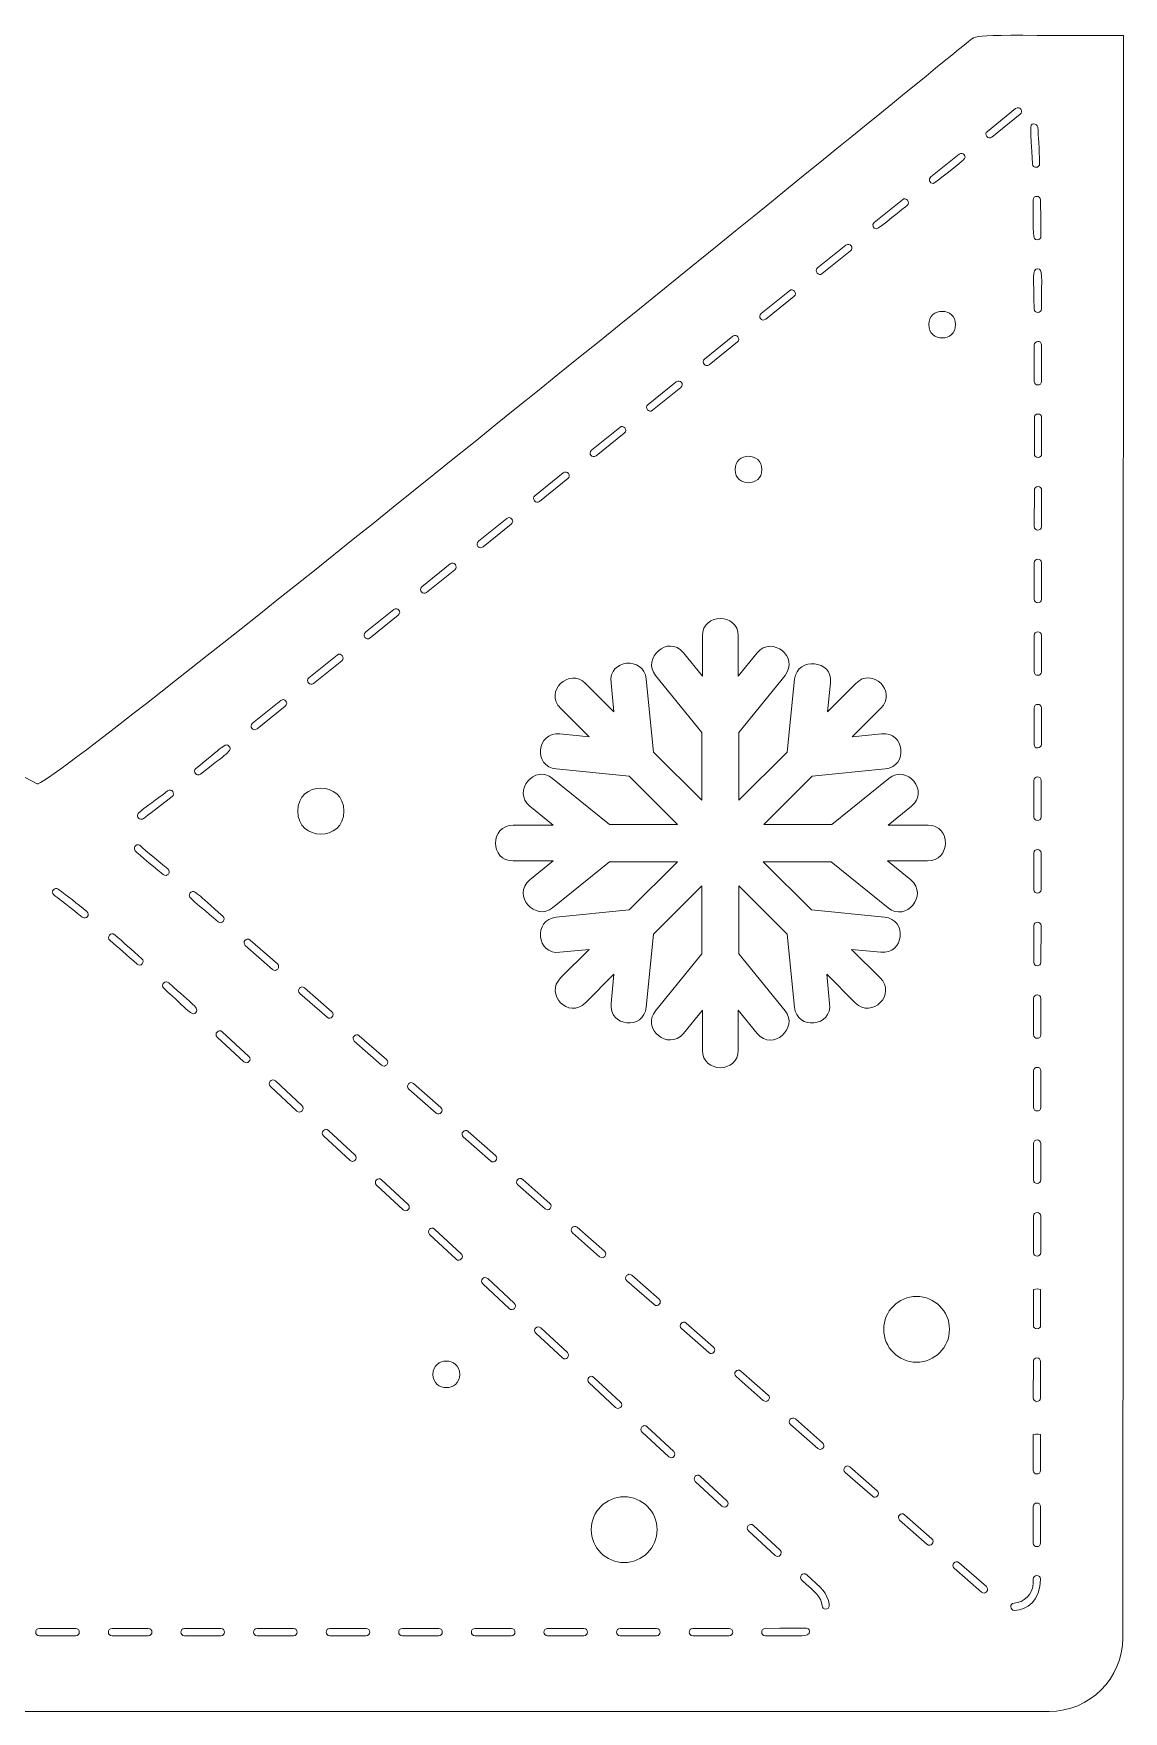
# Model space of a CAD drawing. Header units: inches. Extents: x 0.8 to 13, y 0.4 to 9.6.
# Drawn here: x 10.964 to 13.034, y 4.015 to 7.204 of the extents above; entities that cross this region are included whole.
import ezdxf

# ---------------------------------------------------------------- set-up
doc = ezdxf.new("R2010")
doc.units = ezdxf.units.IN
doc.header["$MEASUREMENT"] = 0
doc.layers.add('_U+0421_U+043B_U+043E_U+0439 1', color=7, linetype='Continuous')

msp = doc.modelspace()

# ---------------------------------------------------------------- linework, layer by layer
at = {"layer": '_U+0421_U+043B_U+043E_U+0439 1', "color": 12, "lineweight": 9, "true_color": 0xe30613}
msp.add_open_spline([(13.0343, 7.2003), (13.0343, 7.2003), (13.0336, 4.4131), (13.0331, 4.1545), (13.033, 4.0772), (12.9703, 4.0147), (12.893, 4.0147), (12.893, 4.0147), (8.2322, 4.0147), (8.2322, 4.0147), (8.1549, 4.0147), (8.0922, 4.0772), (8.0921, 4.1545), (8.0916, 4.4131), (8.0909, 7.2003), (8.0909, 7.2003), (8.378, 7.2003), (8.3676, 7.204), (8.3857, 7.1892), (8.5484, 7.0565), (10.1329, 5.765), (10.1555, 5.7777), (10.3953, 5.9119), (10.7308, 5.9117), (10.9702, 5.7777), (10.9928, 5.765), (12.5774, 7.0565), (12.7402, 7.1892), (12.7583, 7.2041), (12.7483, 7.2003), (13.0343, 7.2003)], degree=3, knots=[0, 0, 0, 0, 1, 1, 1, 2, 2, 2, 3, 3, 3, 4, 4, 4, 5, 5, 5, 6, 6, 6, 7, 7, 7, 8, 8, 8, 9, 9, 9, 10, 10, 10, 10], dxfattribs=at)
at = {"layer": '_U+0421_U+043B_U+043E_U+0439 1', "color": 7, "lineweight": 9, "true_color": 0xffffff}
for points, knots in [([(12.8294, 7.0614), (12.8294, 7.0614), (12.7757, 7.0181), (12.7757, 7.0181), (12.7685, 7.0124), (12.7772, 7.0015), (12.7844, 7.0073), (12.7844, 7.0073), (12.8381, 7.0506), (12.8381, 7.0506), (12.8453, 7.0564), (12.8366, 7.0672), (12.8294, 7.0614)], [0, 0, 0, 0, 1, 1, 1, 2, 2, 2, 3, 3, 3, 4, 4, 4, 4]), ([(12.8751, 6.9569), (12.8741, 6.9866), (12.8729, 7.0092), (12.8714, 7.0261), (12.871, 7.0299), (12.8676, 7.0328), (12.8639, 7.0324), (12.8541, 7.0315), (12.8589, 7.0264), (12.8612, 6.9565), (12.8615, 6.9472), (12.8754, 6.9478), (12.8751, 6.9569)], [0, 0, 0, 0, 1, 1, 1, 2, 2, 2, 3, 3, 3, 4, 4, 4, 4]), ([(12.6726, 6.9192), (12.6766, 6.9192), (12.7275, 6.9615), (12.7306, 6.964), (12.7378, 6.9698), (12.729, 6.9806), (12.7219, 6.9748), (12.7219, 6.9748), (12.6682, 6.9316), (12.6682, 6.9316), (12.6631, 6.9275), (12.666, 6.9192), (12.6726, 6.9192)], [0, 0, 0, 0, 1, 1, 1, 2, 2, 2, 3, 3, 3, 4, 4, 4, 4]), ([(12.5651, 6.8327), (12.5691, 6.8327), (12.6201, 6.875), (12.6232, 6.8775), (12.6303, 6.8832), (12.6216, 6.8941), (12.6144, 6.8883), (12.6144, 6.8883), (12.5607, 6.845), (12.5607, 6.845), (12.5556, 6.8409), (12.5586, 6.8327), (12.5651, 6.8327)], [0, 0, 0, 0, 1, 1, 1, 2, 2, 2, 3, 3, 3, 4, 4, 4, 4]), ([(12.8628, 6.8877), (12.8639, 6.8225), (12.8601, 6.8119), (12.8707, 6.8119), (12.8745, 6.8119), (12.8777, 6.815), (12.8776, 6.8189), (12.8774, 6.8443), (12.8771, 6.8673), (12.8767, 6.8879), (12.8766, 6.8966), (12.8627, 6.8972), (12.8628, 6.8877)], [0, 0, 0, 0, 1, 1, 1, 2, 2, 2, 3, 3, 3, 4, 4, 4, 4]), ([(12.462, 6.7477), (12.462, 6.7477), (12.5157, 6.7909), (12.5157, 6.7909), (12.5229, 6.7967), (12.5141, 6.8075), (12.507, 6.8017), (12.507, 6.8017), (12.4533, 6.7585), (12.4533, 6.7585), (12.4461, 6.7527), (12.4549, 6.7419), (12.462, 6.7477)], [0, 0, 0, 0, 1, 1, 1, 2, 2, 2, 3, 3, 3, 4, 4, 4, 4]), ([(12.8712, 6.7568), (12.8594, 6.7568), (12.8644, 6.7393), (12.8646, 6.6809), (12.8647, 6.6718), (12.8785, 6.6716), (12.8785, 6.6809), (12.8783, 6.7446), (12.882, 6.7568), (12.8712, 6.7568)], [0, 0, 0, 0, 1, 1, 1, 2, 2, 2, 3, 3, 3, 3]), ([(12.3546, 6.6611), (12.3546, 6.6611), (12.4083, 6.7044), (12.4083, 6.7044), (12.4154, 6.7101), (12.4068, 6.721), (12.3996, 6.7152), (12.3996, 6.7152), (12.3459, 6.6719), (12.3459, 6.6719), (12.3387, 6.6661), (12.3474, 6.6553), (12.3546, 6.6611)], [0, 0, 0, 0, 1, 1, 1, 2, 2, 2, 3, 3, 3, 4, 4, 4, 4]), ([(12.6644, 6.6508), (12.6644, 6.6172), (12.7154, 6.6171), (12.7154, 6.6508), (12.7154, 6.6844), (12.6644, 6.6845), (12.6644, 6.6508)], [0, 0, 0, 0, 1, 1, 1, 2, 2, 2, 2]), ([(12.2472, 6.5745), (12.2472, 6.5745), (12.3009, 6.6178), (12.3009, 6.6178), (12.308, 6.6236), (12.2993, 6.6344), (12.2921, 6.6286), (12.2921, 6.6286), (12.2384, 6.5853), (12.2384, 6.5853), (12.2313, 6.5796), (12.24, 6.5687), (12.2472, 6.5745)], [0, 0, 0, 0, 1, 1, 1, 2, 2, 2, 3, 3, 3, 4, 4, 4, 4]), ([(12.8648, 6.6119), (12.8648, 6.6119), (12.8649, 6.543), (12.8649, 6.543), (12.865, 6.5338), (12.8788, 6.5338), (12.8788, 6.543), (12.8788, 6.543), (12.8787, 6.612), (12.8787, 6.612), (12.8787, 6.6212), (12.8648, 6.6211), (12.8648, 6.6119)], [0, 0, 0, 0, 1, 1, 1, 2, 2, 2, 3, 3, 3, 4, 4, 4, 4]), ([(12.1397, 6.4879), (12.1397, 6.4879), (12.1934, 6.5312), (12.1934, 6.5312), (12.2006, 6.537), (12.1919, 6.5478), (12.1847, 6.542), (12.1847, 6.542), (12.131, 6.4988), (12.131, 6.4988), (12.1239, 6.493), (12.1326, 6.4822), (12.1397, 6.4879)], [0, 0, 0, 0, 1, 1, 1, 2, 2, 2, 3, 3, 3, 4, 4, 4, 4]), ([(12.865, 6.474), (12.865, 6.4281), (12.865, 6.4437), (12.865, 6.405), (12.865, 6.3958), (12.8789, 6.3959), (12.8789, 6.405), (12.8789, 6.4437), (12.8789, 6.4281), (12.8789, 6.474), (12.8789, 6.4832), (12.865, 6.4832), (12.865, 6.474)], [0, 0, 0, 0, 1, 1, 1, 2, 2, 2, 3, 3, 3, 4, 4, 4, 4]), ([(12.0323, 6.4014), (12.0323, 6.4014), (12.086, 6.4447), (12.086, 6.4447), (12.0932, 6.4504), (12.0845, 6.4613), (12.0773, 6.4555), (12.0773, 6.4555), (12.0236, 6.4122), (12.0236, 6.4122), (12.0165, 6.4064), (12.0252, 6.3956), (12.0323, 6.4014)], [0, 0, 0, 0, 1, 1, 1, 2, 2, 2, 3, 3, 3, 4, 4, 4, 4]), ([(12.3473, 6.3753), (12.3473, 6.409), (12.2964, 6.409), (12.2964, 6.3753), (12.2964, 6.3417), (12.3473, 6.3417), (12.3473, 6.3753)], [0, 0, 0, 0, 1, 1, 1, 2, 2, 2, 2]), ([(11.9249, 6.3148), (11.9249, 6.3148), (11.9786, 6.3581), (11.9786, 6.3581), (11.9858, 6.3638), (11.9771, 6.3747), (11.9699, 6.3689), (11.9699, 6.3689), (11.9162, 6.3256), (11.9162, 6.3256), (11.9091, 6.3199), (11.9178, 6.3091), (11.9249, 6.3148)], [0, 0, 0, 0, 1, 1, 1, 2, 2, 2, 3, 3, 3, 4, 4, 4, 4]), ([(12.8719, 6.343), (12.8719, 6.343), (12.8719, 6.343), (12.8719, 6.343), (12.8681, 6.343), (12.865, 6.3399), (12.865, 6.336), (12.865, 6.336), (12.8649, 6.267), (12.8649, 6.267), (12.8649, 6.2578), (12.8788, 6.2579), (12.8788, 6.267), (12.8788, 6.267), (12.8789, 6.336), (12.8789, 6.336), (12.8789, 6.3399), (12.8758, 6.343), (12.8719, 6.343)], [0, 0, 0, 0, 1, 1, 1, 2, 2, 2, 3, 3, 3, 4, 4, 4, 5, 5, 5, 6, 6, 6, 6]), ([(11.8176, 6.2283), (11.8176, 6.2283), (11.8712, 6.2716), (11.8712, 6.2716), (11.8784, 6.2773), (11.8697, 6.2882), (11.8625, 6.2824), (11.8625, 6.2824), (11.8088, 6.2391), (11.8088, 6.2391), (11.8017, 6.2333), (11.8104, 6.2225), (11.8176, 6.2283)], [0, 0, 0, 0, 1, 1, 1, 2, 2, 2, 3, 3, 3, 4, 4, 4, 4]), ([(11.7102, 6.1417), (11.7102, 6.1417), (11.7639, 6.185), (11.7639, 6.185), (11.771, 6.1907), (11.7624, 6.2016), (11.7552, 6.1958), (11.7552, 6.1958), (11.7015, 6.1525), (11.7015, 6.1525), (11.6944, 6.1468), (11.703, 6.1359), (11.7102, 6.1417)], [0, 0, 0, 0, 1, 1, 1, 2, 2, 2, 3, 3, 3, 4, 4, 4, 4]), ([(12.8648, 6.1981), (12.8648, 6.1981), (12.8648, 6.1291), (12.8648, 6.1291), (12.8647, 6.1199), (12.8786, 6.1198), (12.8786, 6.129), (12.8786, 6.129), (12.8787, 6.198), (12.8787, 6.198), (12.8787, 6.2072), (12.8648, 6.2072), (12.8648, 6.1981)], [0, 0, 0, 0, 1, 1, 1, 2, 2, 2, 3, 3, 3, 4, 4, 4, 4]), ([(11.6029, 6.0552), (11.6029, 6.0552), (11.6565, 6.0985), (11.6565, 6.0985), (11.6637, 6.1042), (11.655, 6.1151), (11.6478, 6.1093), (11.6478, 6.1093), (11.5942, 6.066), (11.5942, 6.066), (11.587, 6.0603), (11.5957, 6.0494), (11.6029, 6.0552)], [0, 0, 0, 0, 1, 1, 1, 2, 2, 2, 3, 3, 3, 4, 4, 4, 4]), ([(12.5719, 5.4091), (12.5719, 5.4091), (12.5177, 5.4633), (12.5177, 5.4633), (12.5177, 5.4633), (12.5733, 5.4577), (12.5733, 5.4577), (12.6177, 5.4535), (12.6247, 5.5202), (12.5802, 5.5244), (12.5802, 5.5244), (12.4413, 5.5383), (12.4413, 5.5383), (12.4413, 5.5383), (12.3497, 5.6299), (12.3497, 5.6299), (12.3497, 5.6299), (12.4788, 5.6299), (12.4788, 5.6299), (12.4788, 5.6299), (12.5872, 5.5424), (12.5872, 5.5424), (12.6208, 5.5144), (12.6646, 5.5666), (12.6302, 5.5952), (12.6302, 5.5952), (12.5858, 5.6313), (12.5858, 5.6313), (12.5858, 5.6313), (12.6622, 5.6313), (12.6622, 5.6313), (12.7059, 5.6313), (12.708, 5.6994), (12.6635, 5.6994), (12.6635, 5.6994), (12.5872, 5.6994), (12.5872, 5.6994), (12.5872, 5.6994), (12.6316, 5.7355), (12.6316, 5.7355), (12.6663, 5.7633), (12.6233, 5.816), (12.5885, 5.7883), (12.5885, 5.7883), (12.4802, 5.7008), (12.4802, 5.7008), (12.4802, 5.7008), (12.351, 5.7008), (12.351, 5.7008), (12.351, 5.7008), (12.4427, 5.7924), (12.4427, 5.7924), (12.4427, 5.7924), (12.5816, 5.8063), (12.5816, 5.8063), (12.626, 5.8105), (12.6191, 5.8785), (12.5747, 5.873), (12.5747, 5.873), (12.5191, 5.8674), (12.5191, 5.8674), (12.5191, 5.8674), (12.5733, 5.9216), (12.5733, 5.9216), (12.6052, 5.9535), (12.5566, 6.0008), (12.526, 5.9688), (12.526, 5.9688), (12.4719, 5.9147), (12.4719, 5.9147), (12.4719, 5.9147), (12.4774, 5.9702), (12.4774, 5.9702), (12.4829, 6.0136), (12.4151, 6.0204), (12.4094, 5.9772), (12.4094, 5.9772), (12.3955, 5.8383), (12.3955, 5.8383), (12.3955, 5.8383), (12.3038, 5.7466), (12.3038, 5.7466), (12.3038, 5.7466), (12.3038, 5.8758), (12.3038, 5.8758), (12.3038, 5.8758), (12.3913, 5.9841), (12.3913, 5.9841), (12.4191, 6.0188), (12.3663, 6.0605), (12.3385, 6.0272), (12.3385, 6.0272), (12.3024, 5.9827), (12.3024, 5.9827), (12.3024, 5.9827), (12.3024, 6.0591), (12.3024, 6.0591), (12.3024, 6.1035), (12.2344, 6.1035), (12.2344, 6.0591), (12.2344, 6.0591), (12.2344, 5.9827), (12.2344, 5.9827), (12.2344, 5.9827), (12.1983, 6.0272), (12.1983, 6.0272), (12.1688, 6.0625), (12.1187, 6.0162), (12.1455, 5.9841), (12.1455, 5.9841), (12.233, 5.8758), (12.233, 5.8758), (12.233, 5.8758), (12.233, 5.7466), (12.233, 5.7466), (12.233, 5.7466), (12.1413, 5.8383), (12.1413, 5.8383), (12.1413, 5.8383), (12.1274, 5.9772), (12.1274, 5.9772), (12.1233, 6.0216), (12.0552, 6.0147), (12.0608, 5.9702), (12.0608, 5.9702), (12.0663, 5.9147), (12.0663, 5.9147), (12.0663, 5.9147), (12.0122, 5.9688), (12.0122, 5.9688), (11.9813, 5.9996), (11.933, 5.9535), (11.9649, 5.9216), (11.9649, 5.9216), (12.0191, 5.8674), (12.0191, 5.8674), (12.0191, 5.8674), (11.9635, 5.873), (11.9635, 5.873), (11.9191, 5.8772), (11.9122, 5.8105), (11.9566, 5.8063), (11.9566, 5.8063), (12.0955, 5.7924), (12.0955, 5.7924), (12.0955, 5.7924), (12.1872, 5.7008), (12.1872, 5.7008), (12.1872, 5.7008), (12.058, 5.7008), (12.058, 5.7008), (12.058, 5.7008), (11.9497, 5.7883), (11.9497, 5.7883), (11.916, 5.8163), (11.8722, 5.7641), (11.9066, 5.7355), (11.9066, 5.7355), (11.951, 5.6994), (11.951, 5.6994), (11.951, 5.6994), (11.8747, 5.6994), (11.8747, 5.6994), (11.8302, 5.6994), (11.8302, 5.6313), (11.8747, 5.6313), (11.8747, 5.6313), (11.951, 5.6313), (11.951, 5.6313), (11.951, 5.6313), (11.9066, 5.5952), (11.9066, 5.5952), (11.8712, 5.5657), (11.9175, 5.5157), (11.9497, 5.5424), (11.9497, 5.5424), (12.058, 5.6299), (12.058, 5.6299), (12.058, 5.6299), (12.1872, 5.6299), (12.1872, 5.6299), (12.1872, 5.6299), (12.0955, 5.5383), (12.0955, 5.5383), (12.0955, 5.5383), (11.9566, 5.5244), (11.9566, 5.5244), (11.9122, 5.5202), (11.9191, 5.4522), (11.9635, 5.4577), (11.9635, 5.4577), (12.0191, 5.4633), (12.0191, 5.4633), (12.0191, 5.4633), (11.9649, 5.4091), (11.9649, 5.4091), (11.9341, 5.3783), (11.9802, 5.3299), (12.0122, 5.3619), (12.0122, 5.3619), (12.0663, 5.416), (12.0663, 5.416), (12.0663, 5.416), (12.0608, 5.3605), (12.0608, 5.3605), (12.0566, 5.316), (12.1233, 5.3091), (12.1274, 5.3535), (12.1274, 5.3535), (12.1413, 5.4924), (12.1413, 5.4924), (12.1413, 5.4924), (12.233, 5.5841), (12.233, 5.5841), (12.233, 5.5841), (12.233, 5.4549), (12.233, 5.4549), (12.233, 5.4549), (12.1455, 5.3466), (12.1455, 5.3466), (12.1174, 5.3129), (12.1696, 5.2692), (12.1983, 5.3035), (12.1983, 5.3035), (12.2344, 5.348), (12.2344, 5.348), (12.2344, 5.348), (12.2344, 5.2716), (12.2344, 5.2716), (12.2344, 5.2272), (12.3024, 5.2272), (12.3024, 5.2716), (12.3024, 5.2716), (12.3024, 5.348), (12.3024, 5.348), (12.3024, 5.348), (12.3385, 5.3035), (12.3385, 5.3035), (12.368, 5.2682), (12.4181, 5.3145), (12.3913, 5.3466), (12.3913, 5.3466), (12.3038, 5.4549), (12.3038, 5.4549), (12.3038, 5.4549), (12.3038, 5.5841), (12.3038, 5.5841), (12.3038, 5.5841), (12.3955, 5.4924), (12.3955, 5.4924), (12.3955, 5.4924), (12.4094, 5.3535), (12.4094, 5.3535), (12.4135, 5.3091), (12.4816, 5.316), (12.476, 5.3605), (12.476, 5.3605), (12.4705, 5.416), (12.4705, 5.416), (12.4705, 5.416), (12.5247, 5.3619), (12.5247, 5.3619), (12.5566, 5.3299), (12.6038, 5.3785), (12.5719, 5.4091)], [0, 0, 0, 0, 1, 1, 1, 2, 2, 2, 3, 3, 3, 4, 4, 4, 5, 5, 5, 6, 6, 6, 7, 7, 7, 8, 8, 8, 9, 9, 9, 10, 10, 10, 11, 11, 11, 12, 12, 12, 13, 13, 13, 14, 14, 14, 15, 15, 15, 16, 16, 16, 17, 17, 17, 18, 18, 18, 19, 19, 19, 20, 20, 20, 21, 21, 21, 22, 22, 22, 23, 23, 23, 24, 24, 24, 25, 25, 25, 26, 26, 26, 27, 27, 27, 28, 28, 28, 29, 29, 29, 30, 30, 30, 31, 31, 31, 32, 32, 32, 33, 33, 33, 34, 34, 34, 35, 35, 35, 36, 36, 36, 37, 37, 37, 38, 38, 38, 39, 39, 39, 40, 40, 40, 41, 41, 41, 42, 42, 42, 43, 43, 43, 44, 44, 44, 45, 45, 45, 46, 46, 46, 47, 47, 47, 48, 48, 48, 49, 49, 49, 50, 50, 50, 51, 51, 51, 52, 52, 52, 53, 53, 53, 54, 54, 54, 55, 55, 55, 56, 56, 56, 57, 57, 57, 58, 58, 58, 59, 59, 59, 60, 60, 60, 61, 61, 61, 62, 62, 62, 63, 63, 63, 64, 64, 64, 65, 65, 65, 66, 66, 66, 67, 67, 67, 68, 68, 68, 69, 69, 69, 70, 70, 70, 71, 71, 71, 72, 72, 72, 73, 73, 73, 74, 74, 74, 75, 75, 75, 76, 76, 76, 77, 77, 77, 78, 78, 78, 79, 79, 79, 80, 80, 80, 81, 81, 81, 82, 82, 82, 83, 83, 83, 84, 84, 84, 85, 85, 85, 86, 86, 86, 87, 87, 87, 88, 88, 88, 88]), ([(12.8647, 6.0601), (12.8647, 6.0601), (12.8646, 5.9911), (12.8646, 5.9911), (12.8646, 5.9819), (12.8784, 5.9819), (12.8785, 5.9911), (12.8785, 5.9911), (12.8786, 6.06), (12.8786, 6.06), (12.8786, 6.0692), (12.8647, 6.0692), (12.8647, 6.0601)], [0, 0, 0, 0, 1, 1, 1, 2, 2, 2, 3, 3, 3, 4, 4, 4, 4]), ([(11.4955, 5.9688), (11.4955, 5.9688), (11.5492, 6.012), (11.5492, 6.012), (11.5563, 6.0177), (11.5476, 6.0286), (11.5405, 6.0228), (11.5405, 6.0228), (11.4868, 5.9796), (11.4868, 5.9796), (11.4797, 5.9738), (11.4884, 5.963), (11.4955, 5.9688)], [0, 0, 0, 0, 1, 1, 1, 2, 2, 2, 3, 3, 3, 4, 4, 4, 4]), ([(11.3882, 5.8824), (11.3882, 5.8824), (11.4418, 5.9256), (11.4418, 5.9256), (11.449, 5.9313), (11.4403, 5.9421), (11.4331, 5.9364), (11.4331, 5.9364), (11.3795, 5.8932), (11.3795, 5.8932), (11.3723, 5.8875), (11.381, 5.8767), (11.3882, 5.8824)], [0, 0, 0, 0, 1, 1, 1, 2, 2, 2, 3, 3, 3, 4, 4, 4, 4]), ([(12.8645, 5.9221), (12.8645, 5.9221), (12.8644, 5.8531), (12.8644, 5.8531), (12.8644, 5.8431), (12.8782, 5.8445), (12.8783, 5.8531), (12.8783, 5.8531), (12.8783, 5.9221), (12.8783, 5.9221), (12.8784, 5.9312), (12.8645, 5.9312), (12.8645, 5.9221)], [0, 0, 0, 0, 1, 1, 1, 2, 2, 2, 3, 3, 3, 4, 4, 4, 4]), ([(11.2807, 5.7963), (11.3303, 5.8359), (11.3423, 5.8407), (11.3355, 5.8491), (11.3288, 5.8575), (11.322, 5.8471), (11.272, 5.8072), (11.2648, 5.8015), (11.2735, 5.7906), (11.2807, 5.7963)], [0, 0, 0, 0, 1, 1, 1, 2, 2, 2, 3, 3, 3, 3]), ([(11.5533, 5.726), (11.5533, 5.7842), (11.4654, 5.7842), (11.4654, 5.726), (11.4654, 5.6679), (11.5533, 5.6678), (11.5533, 5.726)], [0, 0, 0, 0, 1, 1, 1, 2, 2, 2, 2]), ([(12.8643, 5.7841), (12.8643, 5.7841), (12.8642, 5.7151), (12.8642, 5.7151), (12.8641, 5.7059), (12.878, 5.7059), (12.878, 5.7151), (12.878, 5.7151), (12.8781, 5.7841), (12.8781, 5.7841), (12.8782, 5.7932), (12.8643, 5.7933), (12.8643, 5.7841)], [0, 0, 0, 0, 1, 1, 1, 2, 2, 2, 3, 3, 3, 4, 4, 4, 4]), ([(11.1726, 5.7122), (11.1726, 5.7122), (11.1954, 5.7291), (11.2267, 5.7537), (11.234, 5.7593), (11.2254, 5.7702), (11.2182, 5.7646), (11.1702, 5.727), (11.1549, 5.7218), (11.1628, 5.7128), (11.1653, 5.7099), (11.1698, 5.7097), (11.1726, 5.7122)], [0, 0, 0, 0, 1, 1, 1, 2, 2, 2, 3, 3, 3, 4, 4, 4, 4]), ([(11.2099, 5.6055), (11.2169, 5.5996), (11.2259, 5.6102), (11.2189, 5.6161), (11.2145, 5.6198), (11.1703, 5.6556), (11.1675, 5.6593), (11.1619, 5.6666), (11.1509, 5.6581), (11.1565, 5.6508), (11.161, 5.645), (11.2035, 5.6109), (11.2099, 5.6055)], [0, 0, 0, 0, 1, 1, 1, 2, 2, 2, 3, 3, 3, 4, 4, 4, 4]), ([(12.864, 5.6461), (12.864, 5.6461), (12.8639, 5.5771), (12.8639, 5.5771), (12.8639, 5.5679), (12.8778, 5.5679), (12.8778, 5.5771), (12.8778, 5.5771), (12.8779, 5.6461), (12.8779, 5.6461), (12.8779, 5.6552), (12.8641, 5.6553), (12.864, 5.6461)], [0, 0, 0, 0, 1, 1, 1, 2, 2, 2, 3, 3, 3, 4, 4, 4, 4]), ([(11.0105, 5.5775), (11.0074, 5.5798), (11.0031, 5.5791), (11.0008, 5.576), (10.9949, 5.5679), (11.0024, 5.5682), (11.0562, 5.5245), (11.0633, 5.5187), (11.0721, 5.5295), (11.065, 5.5353), (11.0461, 5.5507), (11.0282, 5.5645), (11.0105, 5.5775)], [0, 0, 0, 0, 1, 1, 1, 2, 2, 2, 3, 3, 3, 4, 4, 4, 4]), ([(11.314, 5.5157), (11.3209, 5.5097), (11.3301, 5.5202), (11.3231, 5.5262), (11.2755, 5.5677), (11.2685, 5.5789), (11.2613, 5.5707), (11.2543, 5.5625), (11.2658, 5.5577), (11.314, 5.5157)], [0, 0, 0, 0, 1, 1, 1, 2, 2, 2, 3, 3, 3, 3]), ([(12.8638, 5.5081), (12.8638, 5.5081), (12.8638, 5.4391), (12.8638, 5.4391), (12.8637, 5.4299), (12.8776, 5.4299), (12.8776, 5.4391), (12.8776, 5.4391), (12.8777, 5.5081), (12.8777, 5.5081), (12.8778, 5.517), (12.8639, 5.5176), (12.8638, 5.5081)], [0, 0, 0, 0, 1, 1, 1, 2, 2, 2, 3, 3, 3, 4, 4, 4, 4]), ([(11.1602, 5.4352), (11.167, 5.4291), (11.1762, 5.4395), (11.1694, 5.4456), (11.1505, 5.4624), (11.1334, 5.4774), (11.1177, 5.491), (11.1107, 5.497), (11.1017, 5.4865), (11.1086, 5.4805), (11.1243, 5.467), (11.1413, 5.452), (11.1602, 5.4352)], [0, 0, 0, 0, 1, 1, 1, 2, 2, 2, 3, 3, 3, 4, 4, 4, 4]), ([(11.4177, 5.4251), (11.4245, 5.4191), (11.4337, 5.4295), (11.4268, 5.4355), (11.4268, 5.4355), (11.375, 5.4809), (11.375, 5.4809), (11.3681, 5.487), (11.359, 5.4765), (11.3659, 5.4705), (11.3659, 5.4705), (11.4177, 5.4251), (11.4177, 5.4251)], [0, 0, 0, 0, 1, 1, 1, 2, 2, 2, 3, 3, 3, 4, 4, 4, 4]), ([(11.2718, 5.3434), (11.2791, 5.3514), (11.2672, 5.3572), (11.2205, 5.3996), (11.2137, 5.4057), (11.2044, 5.3954), (11.2112, 5.3893), (11.2586, 5.3463), (11.2645, 5.3355), (11.2718, 5.3434)], [0, 0, 0, 0, 1, 1, 1, 2, 2, 2, 3, 3, 3, 3]), ([(11.4695, 5.3797), (11.4695, 5.3797), (11.5212, 5.3342), (11.5212, 5.3342), (11.5281, 5.3282), (11.5373, 5.3386), (11.5304, 5.3447), (11.5304, 5.3447), (11.4786, 5.3901), (11.4786, 5.3901), (11.4717, 5.3962), (11.4625, 5.3858), (11.4695, 5.3797)], [0, 0, 0, 0, 1, 1, 1, 2, 2, 2, 3, 3, 3, 4, 4, 4, 4]), ([(12.8637, 5.3701), (12.8637, 5.3701), (12.8636, 5.3011), (12.8636, 5.3011), (12.8636, 5.2919), (12.8775, 5.2919), (12.8775, 5.3011), (12.8775, 5.3011), (12.8776, 5.3701), (12.8776, 5.3701), (12.8776, 5.3792), (12.8637, 5.3793), (12.8637, 5.3701)], [0, 0, 0, 0, 1, 1, 1, 2, 2, 2, 3, 3, 3, 4, 4, 4, 4]), ([(11.322, 5.3066), (11.3152, 5.3128), (11.3058, 5.3026), (11.3126, 5.2964), (11.3126, 5.2964), (11.3631, 5.2497), (11.3631, 5.2497), (11.3698, 5.2435), (11.3793, 5.2536), (11.3725, 5.2599), (11.3725, 5.2599), (11.322, 5.3066), (11.322, 5.3066)], [0, 0, 0, 0, 1, 1, 1, 2, 2, 2, 3, 3, 3, 4, 4, 4, 4]), ([(11.6248, 5.2433), (11.6317, 5.2372), (11.6408, 5.2477), (11.634, 5.2537), (11.634, 5.2537), (11.5822, 5.2992), (11.5822, 5.2992), (11.5753, 5.3053), (11.5661, 5.2948), (11.573, 5.2888), (11.573, 5.2888), (11.6248, 5.2433), (11.6248, 5.2433)], [0, 0, 0, 0, 1, 1, 1, 2, 2, 2, 3, 3, 3, 4, 4, 4, 4]), ([(12.8635, 5.2321), (12.8635, 5.2321), (12.8634, 5.1631), (12.8634, 5.1631), (12.8634, 5.1539), (12.8773, 5.1539), (12.8773, 5.1631), (12.8773, 5.1631), (12.8774, 5.2321), (12.8774, 5.2321), (12.8774, 5.2412), (12.8635, 5.2413), (12.8635, 5.2321)], [0, 0, 0, 0, 1, 1, 1, 2, 2, 2, 3, 3, 3, 4, 4, 4, 4]), ([(11.423, 5.2131), (11.4163, 5.2193), (11.4069, 5.2091), (11.4136, 5.2029), (11.4136, 5.2029), (11.464, 5.156), (11.464, 5.156), (11.4707, 5.1498), (11.4802, 5.16), (11.4735, 5.1662), (11.4735, 5.1662), (11.423, 5.2131), (11.423, 5.2131)], [0, 0, 0, 0, 1, 1, 1, 2, 2, 2, 3, 3, 3, 4, 4, 4, 4]), ([(11.7284, 5.1522), (11.7352, 5.1462), (11.7444, 5.1566), (11.7375, 5.1627), (11.7375, 5.1627), (11.6857, 5.2082), (11.6857, 5.2082), (11.6788, 5.2143), (11.6697, 5.2038), (11.6766, 5.1978), (11.6766, 5.1978), (11.7284, 5.1522), (11.7284, 5.1522)], [0, 0, 0, 0, 1, 1, 1, 2, 2, 2, 3, 3, 3, 4, 4, 4, 4]), ([(11.5743, 5.0724), (11.5743, 5.0724), (11.5239, 5.1193), (11.5239, 5.1193), (11.5172, 5.1255), (11.5077, 5.1154), (11.5144, 5.1091), (11.5144, 5.1091), (11.5648, 5.0622), (11.5648, 5.0622), (11.5716, 5.056), (11.581, 5.0661), (11.5743, 5.0724)], [0, 0, 0, 0, 1, 1, 1, 2, 2, 2, 3, 3, 3, 4, 4, 4, 4]), ([(11.8411, 5.0716), (11.8411, 5.0716), (11.7893, 5.1172), (11.7893, 5.1172), (11.7824, 5.1232), (11.7732, 5.1128), (11.7801, 5.1067), (11.7801, 5.1067), (11.8319, 5.0612), (11.8319, 5.0612), (11.8388, 5.0551), (11.848, 5.0656), (11.8411, 5.0716)], [0, 0, 0, 0, 1, 1, 1, 2, 2, 2, 3, 3, 3, 4, 4, 4, 4]), ([(12.8634, 5.0941), (12.8634, 5.0941), (12.8633, 5.0251), (12.8633, 5.0251), (12.8633, 5.0159), (12.8772, 5.0159), (12.8772, 5.0251), (12.8772, 5.0251), (12.8772, 5.0941), (12.8772, 5.0941), (12.8772, 5.1033), (12.8634, 5.1032), (12.8634, 5.0941)], [0, 0, 0, 0, 1, 1, 1, 2, 2, 2, 3, 3, 3, 4, 4, 4, 4]), ([(11.6751, 4.9785), (11.6751, 4.9785), (11.6247, 5.0254), (11.6247, 5.0254), (11.618, 5.0317), (11.6085, 5.0215), (11.6152, 5.0153), (11.6152, 5.0153), (11.6657, 4.9683), (11.6657, 4.9683), (11.6724, 4.962), (11.6819, 4.9722), (11.6751, 4.9785)], [0, 0, 0, 0, 1, 1, 1, 2, 2, 2, 3, 3, 3, 4, 4, 4, 4]), ([(11.9447, 4.9805), (11.9447, 4.9805), (11.8929, 5.0261), (11.8929, 5.0261), (11.886, 5.0321), (11.8768, 5.0217), (11.8837, 5.0156), (11.8837, 5.0156), (11.9355, 4.9701), (11.9355, 4.9701), (11.9424, 4.964), (11.9516, 4.9745), (11.9447, 4.9805)], [0, 0, 0, 0, 1, 1, 1, 2, 2, 2, 3, 3, 3, 4, 4, 4, 4]), ([(12.8632, 4.9561), (12.8632, 4.9561), (12.8632, 4.8871), (12.8632, 4.8871), (12.8632, 4.8779), (12.8771, 4.8779), (12.8771, 4.8871), (12.8771, 4.8871), (12.8771, 4.9561), (12.8771, 4.9561), (12.8771, 4.9653), (12.8632, 4.9652), (12.8632, 4.9561)], [0, 0, 0, 0, 1, 1, 1, 2, 2, 2, 3, 3, 3, 4, 4, 4, 4]), ([(11.7256, 4.9315), (11.7189, 4.9378), (11.7093, 4.9276), (11.7161, 4.9214), (11.7161, 4.9214), (11.7665, 4.8744), (11.7665, 4.8744), (11.7732, 4.8681), (11.7827, 4.8783), (11.776, 4.8846), (11.776, 4.8846), (11.7256, 4.9315), (11.7256, 4.9315)], [0, 0, 0, 0, 1, 1, 1, 2, 2, 2, 3, 3, 3, 4, 4, 4, 4]), ([(12.0483, 4.8895), (12.0483, 4.8895), (11.9965, 4.935), (11.9965, 4.935), (11.9896, 4.9411), (11.9804, 4.9306), (11.9873, 4.9246), (11.9873, 4.9246), (12.0391, 4.879), (12.0391, 4.879), (12.0459, 4.873), (12.0553, 4.8833), (12.0483, 4.8895)], [0, 0, 0, 0, 1, 1, 1, 2, 2, 2, 3, 3, 3, 4, 4, 4, 4]), ([(12.1519, 4.7984), (12.1519, 4.7984), (12.1001, 4.8439), (12.1001, 4.8439), (12.0932, 4.85), (12.084, 4.8395), (12.0909, 4.8335), (12.0909, 4.8335), (12.1427, 4.788), (12.1427, 4.788), (12.1496, 4.7819), (12.1588, 4.7923), (12.1519, 4.7984)], [0, 0, 0, 0, 1, 1, 1, 2, 2, 2, 3, 3, 3, 4, 4, 4, 4]), ([(11.8264, 4.8376), (11.8197, 4.8439), (11.8102, 4.8337), (11.8169, 4.8275), (11.8169, 4.8275), (11.8674, 4.7805), (11.8674, 4.7805), (11.8741, 4.7743), (11.8836, 4.7844), (11.8769, 4.7907), (11.8769, 4.7907), (11.8264, 4.8376), (11.8264, 4.8376)], [0, 0, 0, 0, 1, 1, 1, 2, 2, 2, 3, 3, 3, 4, 4, 4, 4]), ([(12.8631, 4.8167), (12.8631, 4.8167), (12.8631, 4.7491), (12.8631, 4.7491), (12.8631, 4.7399), (12.877, 4.7399), (12.877, 4.749), (12.877, 4.749), (12.877, 4.8167), (12.877, 4.8167), (12.877, 4.8167), (12.8701, 4.8181), (12.8701, 4.8181), (12.8701, 4.8181), (12.8631, 4.8167), (12.8631, 4.8167)], [0, 0, 0, 0, 1, 1, 1, 2, 2, 2, 3, 3, 3, 4, 4, 4, 5, 5, 5, 5]), ([(12.6413, 4.8036), (12.6068, 4.8036), (12.5788, 4.7756), (12.5788, 4.7411), (12.5788, 4.7066), (12.6068, 4.6786), (12.6413, 4.6786), (12.6758, 4.6786), (12.7038, 4.7066), (12.7038, 4.7411), (12.7038, 4.7756), (12.6758, 4.8036), (12.6413, 4.8036)], [0, 0, 0, 0, 1, 1, 1, 2, 2, 2, 3, 3, 3, 4, 4, 4, 4]), ([(12.2555, 4.7073), (12.2555, 4.7073), (12.2037, 4.7529), (12.2037, 4.7529), (12.1968, 4.7589), (12.1876, 4.7485), (12.1945, 4.7424), (12.1945, 4.7424), (12.2463, 4.6969), (12.2463, 4.6969), (12.2532, 4.6908), (12.2624, 4.7012), (12.2555, 4.7073)], [0, 0, 0, 0, 1, 1, 1, 2, 2, 2, 3, 3, 3, 4, 4, 4, 4]), ([(11.9778, 4.6968), (11.9778, 4.6968), (11.9273, 4.7437), (11.9273, 4.7437), (11.9206, 4.75), (11.9111, 4.7398), (11.9178, 4.7336), (11.9178, 4.7336), (11.9683, 4.6866), (11.9683, 4.6866), (11.975, 4.6804), (11.9845, 4.6905), (11.9778, 4.6968)], [0, 0, 0, 0, 1, 1, 1, 2, 2, 2, 3, 3, 3, 4, 4, 4, 4]), ([(11.7223, 4.6554), (11.7223, 4.6218), (11.7732, 4.6218), (11.7732, 4.6554), (11.7732, 4.6891), (11.7223, 4.6891), (11.7223, 4.6554)], [0, 0, 0, 0, 1, 1, 1, 2, 2, 2, 2]), ([(12.3592, 4.6162), (12.3592, 4.6162), (12.3073, 4.6618), (12.3073, 4.6618), (12.3004, 4.6678), (12.2913, 4.6574), (12.2982, 4.6514), (12.2982, 4.6514), (12.35, 4.6058), (12.35, 4.6058), (12.3569, 4.5998), (12.366, 4.6102), (12.3592, 4.6162)], [0, 0, 0, 0, 1, 1, 1, 2, 2, 2, 3, 3, 3, 4, 4, 4, 4]), ([(12.87, 4.687), (12.87, 4.687), (12.87, 4.687), (12.87, 4.687), (12.8662, 4.687), (12.8631, 4.6839), (12.8631, 4.68), (12.8631, 4.68), (12.863, 4.611), (12.863, 4.611), (12.863, 4.6018), (12.8769, 4.6018), (12.8769, 4.611), (12.8769, 4.611), (12.8769, 4.68), (12.8769, 4.68), (12.8769, 4.6839), (12.8738, 4.687), (12.87, 4.687)], [0, 0, 0, 0, 1, 1, 1, 2, 2, 2, 3, 3, 3, 4, 4, 4, 5, 5, 5, 6, 6, 6, 6]), ([(12.0787, 4.6029), (12.0787, 4.6029), (12.0283, 4.6498), (12.0283, 4.6498), (12.0216, 4.6561), (12.0121, 4.6459), (12.0188, 4.6397), (12.0188, 4.6397), (12.0693, 4.5927), (12.0693, 4.5927), (12.076, 4.5865), (12.0855, 4.5967), (12.0787, 4.6029)], [0, 0, 0, 0, 1, 1, 1, 2, 2, 2, 3, 3, 3, 4, 4, 4, 4]), ([(12.1292, 4.556), (12.1225, 4.5623), (12.1131, 4.5521), (12.1198, 4.5458), (12.1198, 4.5458), (12.1703, 4.4989), (12.1703, 4.4989), (12.177, 4.4927), (12.1865, 4.5028), (12.1798, 4.5091), (12.1798, 4.5091), (12.1292, 4.556), (12.1292, 4.556)], [0, 0, 0, 0, 1, 1, 1, 2, 2, 2, 3, 3, 3, 4, 4, 4, 4]), ([(12.4628, 4.5252), (12.4628, 4.5252), (12.411, 4.5707), (12.411, 4.5707), (12.4041, 4.5768), (12.3949, 4.5663), (12.4018, 4.5603), (12.4018, 4.5603), (12.4536, 4.5147), (12.4536, 4.5147), (12.4605, 4.5087), (12.4697, 4.5191), (12.4628, 4.5252)], [0, 0, 0, 0, 1, 1, 1, 2, 2, 2, 3, 3, 3, 4, 4, 4, 4]), ([(12.863, 4.5414), (12.863, 4.5414), (12.8629, 4.473), (12.8629, 4.473), (12.8629, 4.4638), (12.8768, 4.4639), (12.8768, 4.473), (12.8768, 4.473), (12.8769, 4.5414), (12.8769, 4.5414), (12.8683, 4.5422), (12.8715, 4.5422), (12.863, 4.5414)], [0, 0, 0, 0, 1, 1, 1, 2, 2, 2, 3, 3, 3, 4, 4, 4, 4]), ([(12.2208, 4.452), (12.2208, 4.452), (12.2713, 4.4051), (12.2713, 4.4051), (12.278, 4.3989), (12.2875, 4.409), (12.2808, 4.4153), (12.2808, 4.4153), (12.2303, 4.4622), (12.2303, 4.4622), (12.2235, 4.4685), (12.2141, 4.4582), (12.2208, 4.452)], [0, 0, 0, 0, 1, 1, 1, 2, 2, 2, 3, 3, 3, 4, 4, 4, 4]), ([(12.5146, 4.4797), (12.5077, 4.4857), (12.4985, 4.4753), (12.5054, 4.4692), (12.5054, 4.4692), (12.5573, 4.4237), (12.5573, 4.4237), (12.5642, 4.4176), (12.5733, 4.4281), (12.5664, 4.4341), (12.5664, 4.4341), (12.5146, 4.4797), (12.5146, 4.4797)], [0, 0, 0, 0, 1, 1, 1, 2, 2, 2, 3, 3, 3, 4, 4, 4, 4]), ([(12.1482, 4.3603), (12.1482, 4.3948), (12.1202, 4.4228), (12.0857, 4.4228), (12.0512, 4.4228), (12.0232, 4.3948), (12.0232, 4.3603), (12.0232, 4.3258), (12.0512, 4.2978), (12.0857, 4.2978), (12.1202, 4.2978), (12.1482, 4.3258), (12.1482, 4.3603)], [0, 0, 0, 0, 1, 1, 1, 2, 2, 2, 3, 3, 3, 4, 4, 4, 4]), ([(12.8629, 4.404), (12.8629, 4.404), (12.8629, 4.335), (12.8629, 4.335), (12.8629, 4.3258), (12.8768, 4.3258), (12.8768, 4.335), (12.8768, 4.335), (12.8768, 4.404), (12.8768, 4.404), (12.8768, 4.4132), (12.8629, 4.4132), (12.8629, 4.404)], [0, 0, 0, 0, 1, 1, 1, 2, 2, 2, 3, 3, 3, 4, 4, 4, 4]), ([(12.3819, 4.3215), (12.3819, 4.3215), (12.3313, 4.3684), (12.3313, 4.3684), (12.3246, 4.3747), (12.3152, 4.3645), (12.3219, 4.3582), (12.3219, 4.3582), (12.3725, 4.3113), (12.3725, 4.3113), (12.3792, 4.3051), (12.3886, 4.3153), (12.3819, 4.3215)], [0, 0, 0, 0, 1, 1, 1, 2, 2, 2, 3, 3, 3, 4, 4, 4, 4]), ([(12.6183, 4.3886), (12.6114, 4.3946), (12.6022, 4.3842), (12.6091, 4.3782), (12.6091, 4.3782), (12.6609, 4.3326), (12.6609, 4.3326), (12.6679, 4.3266), (12.677, 4.337), (12.6701, 4.3431), (12.6701, 4.3431), (12.6183, 4.3886), (12.6183, 4.3886)], [0, 0, 0, 0, 1, 1, 1, 2, 2, 2, 3, 3, 3, 4, 4, 4, 4]), ([(12.4325, 4.2746), (12.4257, 4.2809), (12.4163, 4.2707), (12.423, 4.2645), (12.45, 4.2395), (12.4599, 4.2335), (12.4616, 4.2156), (12.462, 4.212), (12.465, 4.2093), (12.4685, 4.2093), (12.484, 4.2093), (12.4702, 4.2397), (12.4587, 4.2504), (12.4587, 4.2504), (12.4325, 4.2746), (12.4325, 4.2746)], [0, 0, 0, 0, 1, 1, 1, 2, 2, 2, 3, 3, 3, 4, 4, 4, 5, 5, 5, 5]), ([(12.7219, 4.2975), (12.715, 4.3036), (12.7059, 4.2931), (12.7128, 4.2871), (12.7128, 4.2871), (12.7646, 4.2416), (12.7646, 4.2416), (12.7715, 4.2355), (12.7807, 4.2459), (12.7738, 4.252), (12.7738, 4.252), (12.7219, 4.2975), (12.7219, 4.2975)], [0, 0, 0, 0, 1, 1, 1, 2, 2, 2, 3, 3, 3, 4, 4, 4, 4]), ([(12.8629, 4.266), (12.8629, 4.266), (12.8629, 4.2596), (12.8629, 4.2596), (12.8629, 4.2361), (12.8442, 4.222), (12.8267, 4.2207), (12.8178, 4.22), (12.8184, 4.2068), (12.8272, 4.2068), (12.8502, 4.2068), (12.8768, 4.226), (12.8768, 4.266), (12.8768, 4.2752), (12.8629, 4.2752), (12.8629, 4.266)], [0, 0, 0, 0, 1, 1, 1, 2, 2, 2, 3, 3, 3, 4, 4, 4, 5, 5, 5, 5]), ([(11.0436, 4.1726), (11.0436, 4.1726), (10.9746, 4.1726), (10.9746, 4.1726), (10.9654, 4.1726), (10.9654, 4.1587), (10.9746, 4.1587), (10.9746, 4.1587), (11.0436, 4.1587), (11.0436, 4.1587), (11.0528, 4.1587), (11.0528, 4.1726), (11.0436, 4.1726)], [0, 0, 0, 0, 1, 1, 1, 2, 2, 2, 3, 3, 3, 4, 4, 4, 4]), ([(11.1815, 4.1726), (11.1815, 4.1726), (11.1126, 4.1726), (11.1126, 4.1726), (11.1034, 4.1726), (11.1034, 4.1587), (11.1126, 4.1587), (11.1126, 4.1587), (11.1815, 4.1587), (11.1815, 4.1587), (11.1907, 4.1587), (11.1907, 4.1726), (11.1815, 4.1726)], [0, 0, 0, 0, 1, 1, 1, 2, 2, 2, 3, 3, 3, 4, 4, 4, 4]), ([(11.3195, 4.1726), (11.3195, 4.1726), (11.2505, 4.1726), (11.2505, 4.1726), (11.2413, 4.1726), (11.2413, 4.1587), (11.2505, 4.1587), (11.2505, 4.1587), (11.3195, 4.1587), (11.3195, 4.1587), (11.3287, 4.1587), (11.3287, 4.1726), (11.3195, 4.1726)], [0, 0, 0, 0, 1, 1, 1, 2, 2, 2, 3, 3, 3, 4, 4, 4, 4]), ([(11.4574, 4.1726), (11.4574, 4.1726), (11.3884, 4.1726), (11.3884, 4.1726), (11.3793, 4.1726), (11.3793, 4.1587), (11.3884, 4.1587), (11.3884, 4.1587), (11.4574, 4.1587), (11.4574, 4.1587), (11.4666, 4.1587), (11.4666, 4.1726), (11.4574, 4.1726)], [0, 0, 0, 0, 1, 1, 1, 2, 2, 2, 3, 3, 3, 4, 4, 4, 4]), ([(11.5953, 4.1726), (11.5953, 4.1726), (11.5264, 4.1726), (11.5264, 4.1726), (11.5172, 4.1726), (11.5172, 4.1587), (11.5264, 4.1587), (11.5264, 4.1587), (11.5953, 4.1587), (11.5953, 4.1587), (11.6045, 4.1587), (11.6045, 4.1726), (11.5953, 4.1726)], [0, 0, 0, 0, 1, 1, 1, 2, 2, 2, 3, 3, 3, 4, 4, 4, 4]), ([(11.7333, 4.1726), (11.7333, 4.1726), (11.6643, 4.1726), (11.6643, 4.1726), (11.6551, 4.1726), (11.6551, 4.1587), (11.6643, 4.1587), (11.6643, 4.1587), (11.7333, 4.1587), (11.7333, 4.1587), (11.7425, 4.1587), (11.7425, 4.1726), (11.7333, 4.1726)], [0, 0, 0, 0, 1, 1, 1, 2, 2, 2, 3, 3, 3, 4, 4, 4, 4]), ([(11.8712, 4.1726), (11.8712, 4.1726), (11.8023, 4.1726), (11.8023, 4.1726), (11.7931, 4.1726), (11.7931, 4.1587), (11.8023, 4.1587), (11.8023, 4.1587), (11.8712, 4.1587), (11.8712, 4.1587), (11.8804, 4.1587), (11.8804, 4.1726), (11.8712, 4.1726)], [0, 0, 0, 0, 1, 1, 1, 2, 2, 2, 3, 3, 3, 4, 4, 4, 4]), ([(12.0092, 4.1726), (12.0092, 4.1726), (11.9402, 4.1726), (11.9402, 4.1726), (11.931, 4.1726), (11.931, 4.1587), (11.9402, 4.1587), (11.9402, 4.1587), (12.0092, 4.1587), (12.0092, 4.1587), (12.0183, 4.1587), (12.0183, 4.1726), (12.0092, 4.1726)], [0, 0, 0, 0, 1, 1, 1, 2, 2, 2, 3, 3, 3, 4, 4, 4, 4]), ([(12.1471, 4.1726), (12.1471, 4.1726), (12.0781, 4.1726), (12.0781, 4.1726), (12.0689, 4.1726), (12.0689, 4.1587), (12.0781, 4.1587), (12.0781, 4.1587), (12.1471, 4.1587), (12.1471, 4.1587), (12.1563, 4.1587), (12.1563, 4.1726), (12.1471, 4.1726)], [0, 0, 0, 0, 1, 1, 1, 2, 2, 2, 3, 3, 3, 4, 4, 4, 4]), ([(12.285, 4.1726), (12.285, 4.1726), (12.2161, 4.1726), (12.2161, 4.1726), (12.2069, 4.1726), (12.2069, 4.1587), (12.2161, 4.1587), (12.2161, 4.1587), (12.285, 4.1587), (12.285, 4.1587), (12.2942, 4.1587), (12.2942, 4.1726), (12.285, 4.1726)], [0, 0, 0, 0, 1, 1, 1, 2, 2, 2, 3, 3, 3, 4, 4, 4, 4]), ([(12.354, 4.1726), (12.3448, 4.1726), (12.3448, 4.1587), (12.354, 4.1587), (12.354, 4.1587), (12.423, 4.1587), (12.423, 4.1587), (12.4308, 4.1587), (12.4388, 4.1596), (12.4376, 4.1674), (12.4362, 4.176), (12.4366, 4.1726), (12.354, 4.1726)], [0, 0, 0, 0, 1, 1, 1, 2, 2, 2, 3, 3, 3, 4, 4, 4, 4])]:
    msp.add_open_spline(points, degree=3, knots=knots, dxfattribs=at)

doc.saveas('drawing.dxf')
